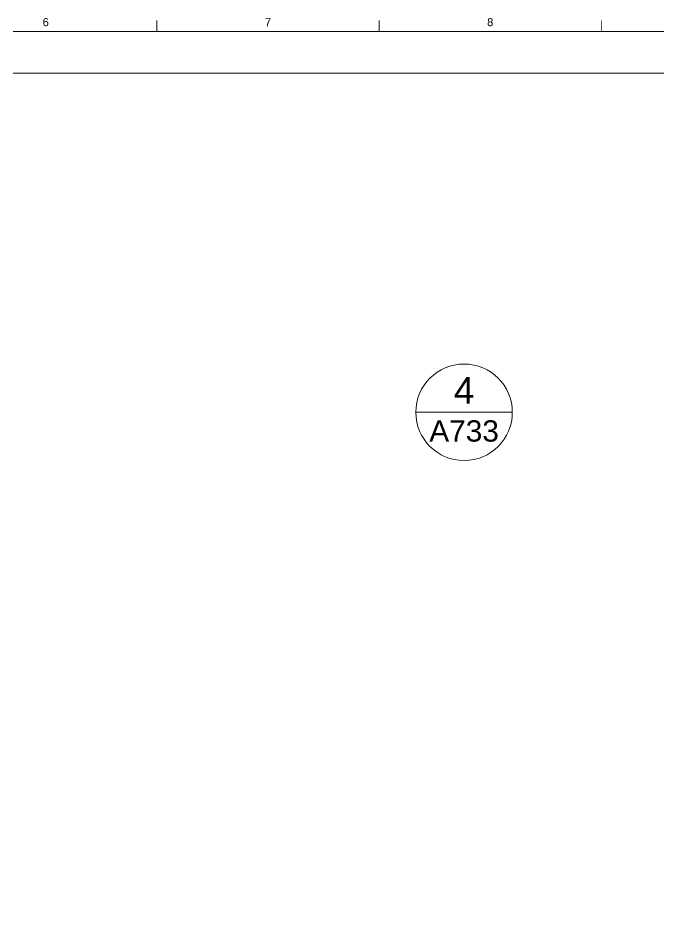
# Paper-space layout 'A733' of a CAD drawing. Header units: centimetres, sheet in millimetres. Extents: x 18 to 584, y 5 to 410.
# Drawn here: x 295.2 to 439.4, y 206.7 to 409.6 of the extents above; entities that cross this region are included whole.
import ezdxf
from ezdxf.enums import TextEntityAlignment as Align

# ---------------------------------------------------------------- set-up
doc = ezdxf.new("R2010")
doc.units = ezdxf.units.CM
for name, color, linetype, lineweight in [('A-ANNO-SYMB', 3, 'Continuous', 18), ('G-ANNO-TEXT', 3, 'Continuous', 18), ('G-ANNO-TTLB', 3, 'Continuous', 18)]:
    doc.layers.add(name, color=color, linetype=linetype, lineweight=lineweight)
doc.layers.add('G-ANNO-NPLT', color=2, linetype='Continuous', lineweight=18, plot=False)
doc.styles.add('ARIAL', font='arial.ttf')

# ---------------------------------------------------------------- blocks, each defined once
blk = doc.blocks.new('DETAGLI')
at = {"layer": 'A-ANNO-SYMB', "linetype": 'Continuous'}
blk.add_line((486.66, 356.17), (504.76, 356.17), dxfattribs=at)
blk.add_circle((495.71, 356.17), 9.05, dxfattribs=at)
for tag, p in [('TAVOLA', (495.71, 362.76)), ('SEZIONE', (495.71, 354.67))]:
    blk.add_attdef(tag, text='', height=5, dxfattribs=at).set_placement(p, align=Align.TOP_CENTER)

psp = doc.layouts.new('A733')

# ---------------------------------------------------------------- linework, layer by layer
at = {"layer": 'G-ANNO-NPLT'}
psp.add_lwpolyline([(30.12, 397.18), (562.84, 397.18), (562.84, 22.13), (30.12, 22.13)], close=True, dxfattribs=at)
at = {"layer": 'G-ANNO-TTLB'}
psp.add_line((577.8, 406.59), (20.39, 406.59), dxfattribs=at)
at = {"layer": 'G-ANNO-TTLB', "const_width": 0.18, "flags": 128}
for points in [[(326.39, 409.09), (326.39, 406.59)], [(376.39, 409.09), (376.39, 406.59)], [(426.39, 409.09), (426.39, 406.59)]]:
    psp.add_lwpolyline(points, dxfattribs=at)

# ---------------------------------------------------------------- block references
at = {"layer": 'A-ANNO-SYMB'}
ref = psp.add_blockref('DETAGLI', (-199.35, -106.52), dxfattribs=dict(at, xscale=1.2, yscale=1.2, zscale=1.2))
ref.add_attrib('SEZIONE', 'A733', dxfattribs={"linetype": 'Continuous', "height": 4.8, "style": 'ARIAL'}).set_placement((395.51, 319.09), align=Align.TOP_CENTER)
ref.add_attrib('TAVOLA', '4', dxfattribs={"linetype": 'Continuous', "height": 6, "style": 'ARIAL'}).set_placement((395.51, 328.8), align=Align.TOP_CENTER)

# ---------------------------------------------------------------- texts
at = {"layer": 'G-ANNO-TEXT', "style": 'ARIAL'}
for s, p in [('6', (301.39, 408.66)), ('7', (351.39, 408.66)), ('8', (401.39, 408.66))]:
    psp.add_text(s, height=1.8, dxfattribs=at).set_placement(p, align=Align.MIDDLE_CENTER)

doc.saveas('drawing.dxf')
